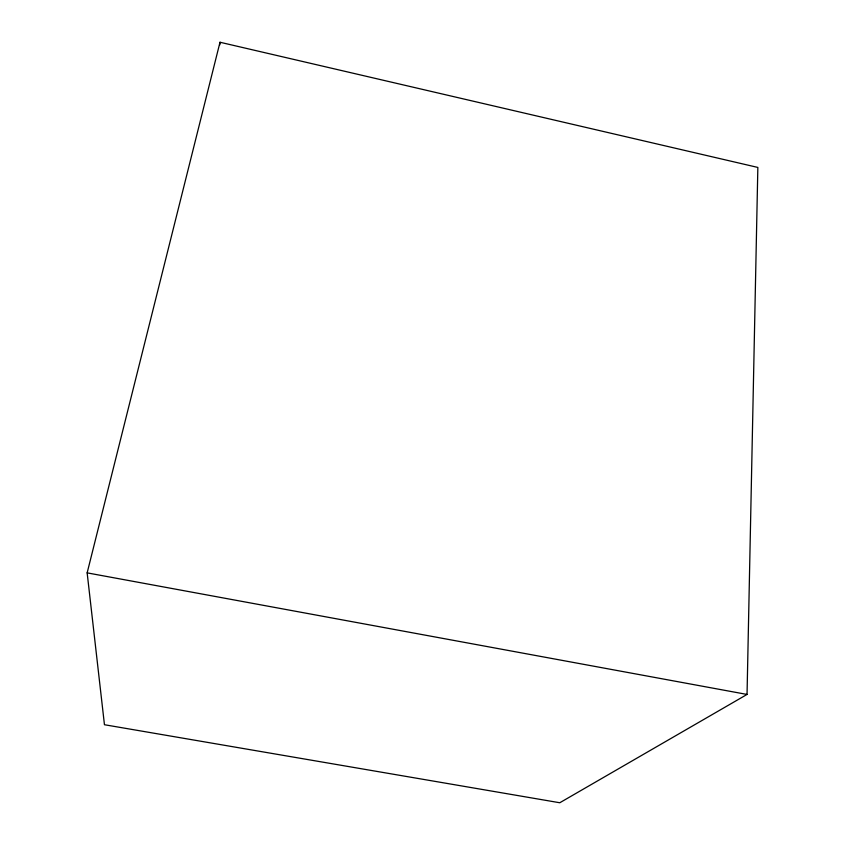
<?xml version="1.0" encoding="UTF-8"?>
<svg xmlns="http://www.w3.org/2000/svg" width="845" height="845" viewBox="0 0 845 845"><rect width="100%" height="100%" fill="white"/><g stroke="black" fill="none" stroke-linecap="round" stroke-linejoin="round"><path stroke-width="1.27" d="M747.043 694.442L757.849 167.437L220.006 42.25L87.151 572.868L104.453 724.725L559.781 802.75L747.043 694.442L87.151 572.868M219.795 44.88L220.006 42.25"/></g></svg>
